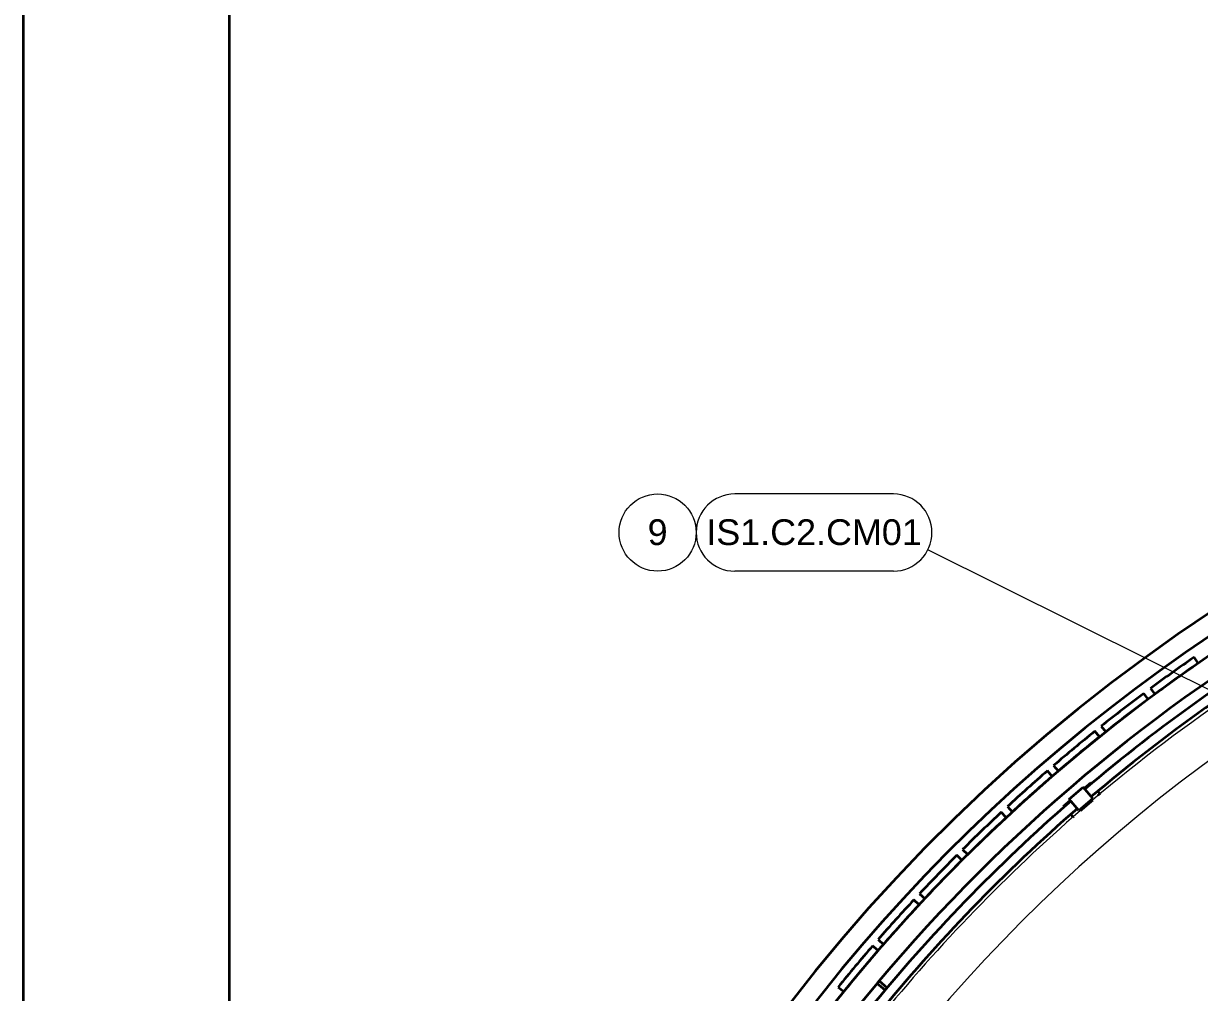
# Model space of a CAD drawing. Header units: millimetres. Extents: x 0 to 42050, y 0 to 29700.
# Drawn here: x 0 to 5720, y 14757 to 19468 of the extents above; entities that cross this region are included whole.
import ezdxf

# ---------------------------------------------------------------- set-up
doc = ezdxf.new("R2010")
doc.units = ezdxf.units.MM
doc.header["$LTSCALE"] = 50
doc.layers.get('0').update_dxf_attribs({"lineweight": 18})
for name, color, linetype, lineweight in [('Border', 7, 'Continuous', 35), ('Symbol', 7, 'Continuous', 18), ('Visible', 7, 'Continuous', 35)]:
    doc.layers.add(name, color=color, linetype=linetype, lineweight=lineweight)
doc.layers.add('P_Cable Ducts (CD)', color=30, linetype='Continuous', lineweight=18, true_color=0xff7f00)
doc.styles.add('Note Text', font='arial.ttf')

# ---------------------------------------------------------------- blocks, each defined once
blk = doc.blocks.new('Borders Bigadan Border')
at = {"layer": 'Border'}
for p, q in [((0, 0), (0, 594)), ((20, 589), (20, 5))]:
    blk.add_line(p, q, dxfattribs=at)
blk = doc.blocks.new('Balloon48')
at = {"layer": 'Symbol'}
for p, q in [((84.63, 343.61), (69.19, 343.61)), ((134.97, 314.78), (87.98, 338.19)), ((84.63, 336.11), (69.19, 336.11)), ((135.19, 315.23), (134.75, 314.33)), ((134.97, 314.78), (137.21, 313.67)), ((137.21, 313.67), (135.19, 315.23)), ((134.75, 314.33), (137.21, 313.67))]:
    blk.add_line(p, q, dxfattribs=at)
at = {"layer": 'Symbol', "flags": 128}
blk.add_lwpolyline([(134.75, 314.33), (137.21, 313.67), (135.19, 315.23), (134.75, 314.33)], dxfattribs=at)
at = {"layer": 'Symbol'}
blk.add_circle((61.69, 339.86), 3.75, dxfattribs=at)
for centre, start, end in [((69.19, 339.86), 90, 270), ((84.63, 339.86), 270, 90)]:
    blk.add_arc(centre, 3.75, start, end, dxfattribs=at)
blk.add_solid([(134.75, 314.33), (137.21, 313.67), (135.19, 315.23), (134.75, 314.33)], dxfattribs=at)
at = {"layer": 'Symbol', "char_height": 2.5, "attachment_point": 5, "style": 'Note Text'}
for s, insert in [('9', (61.69, 339.88)), ('IS1.C2.CM01', (76.91, 339.88))]:
    blk.add_mtext(s, dxfattribs=dict(at, insert=insert))

msp = doc.modelspace()

# ---------------------------------------------------------------- linework, layer by layer
at = {"layer": 'P_Cable Ducts (CD)'}
for major_axis, start_param, end_param in [((1274.5, 7926.4), 0.4203246, 0.8626383), ((1242.75, 7728.95), 0.4482162, 1.5079561), ((1274.5, 7926.4), 0.8726032, 1.0488058)]:
    msp.add_ellipse((10392.99, 9569.22), major_axis=major_axis, ratio=0.9999988, start_param=start_param, end_param=end_param, dxfattribs=at)
at = {"layer": 'Visible'}
for p, q in [((5713.76, 16357.64), (5693.95, 16386.49)), ((5470.32, 16182.99), (5449.47, 16211.1)), ((5481.6, 16234.93), (5502.45, 16206.81)), ((5233.37, 15999.61), (5211.52, 16026.95)), ((5242.76, 16051.93), (5264.62, 16024.59)), ((5010.73, 15860.37), (5033.56, 15833.85)), ((5003.24, 15807.75), (4980.41, 15834.28)), ((5086.25, 15696.59), (5154.57, 15755.17)), ((5202.09, 15699.75), (5154.57, 15755.17)), ((5160.54, 15749.75), (5159.78, 15749.1)), ((5191.67, 15776.43), (5160.54, 15749.75)), ((5194.8, 15772.78), (5191.67, 15776.43)), ((5237.23, 15723.29), (5226.24, 15736.11)), ((5059.57, 15663.17), (5090.7, 15689.86)), ((5133.77, 15641.17), (5086.25, 15696.59)), ((5091.46, 15690.51), (5090.7, 15689.86)), ((5202.09, 15699.75), (5133.77, 15641.17)), ((5192.77, 15689.12), (5145.7, 15648.76)), ((5147.65, 15646.49), (5194.72, 15686.84)), ((5192.77, 15689.12), (5197.32, 15693.03)), ((5194.72, 15686.84), (5201.55, 15692.7)), ((5196.02, 15694.54), (5197.32, 15693.03)), ((5198.3, 15696.5), (5201.55, 15692.7)), ((5237.23, 15723.29), (5226.67, 15714.24)), ((4780.23, 15607.66), (4756.45, 15633.34)), ((4785.8, 15660.52), (4809.58, 15634.84)), ((5062.71, 15659.52), (5059.57, 15663.17)), ((5105.14, 15610.03), (5094.15, 15622.85)), ((5137.56, 15644.42), (5140.82, 15640.63)), ((5139.84, 15646.38), (5141.14, 15644.86)), ((5147.65, 15646.49), (5140.82, 15640.63)), ((5145.7, 15648.76), (5141.14, 15644.86)), ((5105.14, 15610.03), (5108.43, 15612.85)), ((4568.28, 15452.64), (4592.98, 15427.84)), ((4564.63, 15399.61), (4539.94, 15424.41)), ((4358.45, 15236.99), (4384.03, 15213.1)), ((4356.73, 15183.86), (4331.15, 15207.75)), ((4156.59, 15013.86), (4183.02, 14990.92)), ((4156.8, 14960.71), (4130.37, 14983.65)), ((3962.96, 14783.56), (3990.21, 14761.59)), ((4190.88, 14767.94), (4151.92, 14800.63)), ((4162.21, 14812.89), (4201.16, 14780.2))]:
    msp.add_line(p, q, dxfattribs=at)
msp.add_circle((10400.33, 9568.04), 8250, dxfattribs=at)
for radius, start, end in [(8420, 189.63897, 187.108321), (8326.9, 263.582685, 174.288022), (8150, 120.056241, 139.943759), (8099.15, 120.270572, 130.292423), (8050.85, 120.272482, 130.290514), (8285, 124.615029, 126.41933), (8250, 124.615616, 126.418743), (8285, 126.695954, 128.500255), (8250, 126.696541, 128.499668), (8285, 128.776879, 130.581179), (8250, 128.777466, 130.580593), (8285, 130.857804, 132.662104), (8250, 130.858391, 132.661518), (8099.15, 130.929113, 140.950964), (8050.85, 130.931023, 140.949054), (8285, 132.938729, 134.743029), (8250, 132.939316, 134.742442), (8285, 135.019654, 136.823954), (8250, 135.02024, 136.823367), (8285, 137.100578, 138.904879), (8250, 137.101165, 138.904292), (8285, 139.181503, 140.985804), (8250, 139.18209, 140.985217), (8150, 140.056241, 159.943759), (8150, 139.943759, 140.056241)]:
    msp.add_arc((10400.33, 9568.04), radius, start, end, dxfattribs=at)

# ---------------------------------------------------------------- block references
at = {"xscale": 50, "yscale": 50, "zscale": 50}
msp.add_blockref('Borders Bigadan Border', (0, 0), dxfattribs=at)
at = {"layer": 'Symbol', "xscale": 50, "yscale": 50, "zscale": 50}
msp.add_blockref('Balloon48', (0, 0), dxfattribs=at)

doc.saveas('drawing.dxf')
